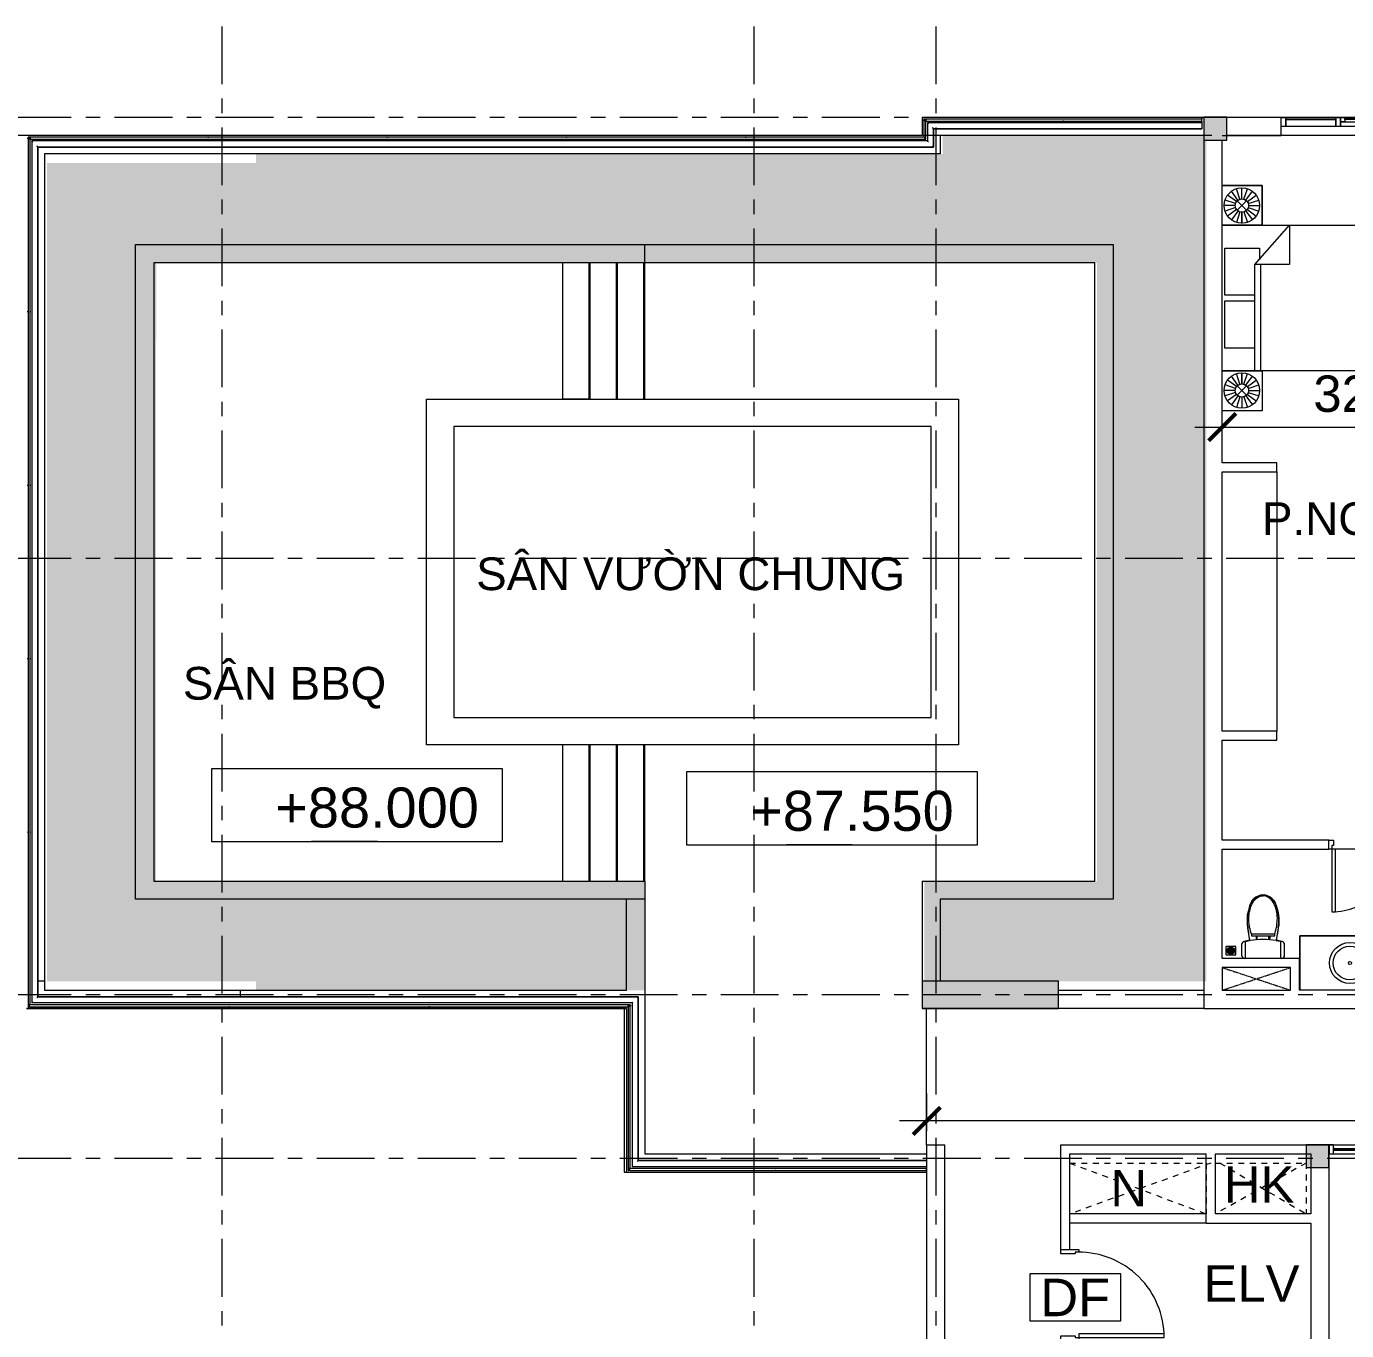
# Model space of a CAD drawing. Header units: millimetres. Extents: x -20144 to 126922, y -42414 to 48263.
# Drawn here: x -8499 to 6019, y 29257 to 43600 of the extents above; entities that cross this region are included whole.
import ezdxf
from ezdxf.enums import TextEntityAlignment as Align

# ---------------------------------------------------------------- set-up
doc = ezdxf.new("R2010")
doc.units = ezdxf.units.MM
for name, pattern in [('Dash', [6.35, 3.175, -3.175]), ('Grid Line', [22.225, 12.7, -3.175, 3.175, -3.175]), ('HIDDEN2', [4.7625, 3.175, -1.5875]), ('Overhead 1_16_', [2.579687, 1.5875, -0.992188])]:
    doc.linetypes.add(name, pattern=pattern)
for name, color, linetype, lineweight in [('@ color hatch', 7, 'Continuous', 13), ('A-DETL-GENF', 31, 'Continuous', 5), ('A-DETL-GENF-HDLN', 161, 'Dash', 5), ('CHU', 181, 'Continuous', 5), ('CUA', 31, 'Continuous', 9), ('DIM', 1, 'Continuous', 5), ('G-ANNO-DIMS', 111, 'Continuous', 5), ('LC.HA', 8, 'Continuous', 9), ('NET CAT', 3, 'Continuous', 5), ('NET THAY 1', 41, 'Continuous', 5), ('NET THAY 2', 55, 'Continuous', 5), ('NET-CAT', 3, 'Continuous', 15), ('NET-THAY', 2, 'Continuous', 9), ('S-STRS', 31, 'Continuous', 5), ('THIET BI', 44, 'Continuous', 5), ('THIET-BI', 44, 'Continuous', 5), ('TRUC', 225, 'Continuous', 5), ('Y-GHI CHU PCCC$0$Z-CT1-GHI CHU TT$0$KI-HIEU', 6, 'Continuous', 13)]:
    doc.layers.add(name, color=color, linetype=linetype, lineweight=lineweight)
doc.styles.add('Arial_2', font='arial.ttf', dxfattribs={"height": 360})
doc.styles.add('Arial_3', font='arial.ttf', dxfattribs={"height": 400})
doc.styles.add('Arial_6', font='arial.ttf', dxfattribs={"height": 1.8})
doc.styles.add('TA1', font='arial.ttf')
doc.styles.add('Y-GHI CHU PCCC$0$Arial', font='arial.ttf')
doc.dimstyles.new('D_200_KTx2', dxfattribs={"dimtxt": 400, "dimasz": 300, "dimexe": 300, "dimexo": 300, "dimgap": 160, "dimtad": 1, "dimdec": 0, "dimzin": 9, "dimtxsty": 'TA1', "dimblk": 'ARCHTICK', "dimcen": 1, "dimdle": 300, "dimclrd": 256, "dimclre": 256, "dimclrt": 7, "dimadec": 0, "dimazin": 0, "dimtfac": 1, "dimtdec": 0, "dimtix": 1, "dimtmove": 1, "dimatfit": 3, "dimldrblk": 'ARCHTICK', "dimfxl": 0, "dimtolj": 1, "dimtzin": 0, "dimlwd": -1, "dimlwe": -1, "dimarcsym": 0})

# ---------------------------------------------------------------- blocks, each defined once
blk = doc.blocks.new('CUA WC - Type 1-1365100-MẶT BẰNG TẦNG 24')
at = {"layer": 'CUA', "lineweight": 5}
for p, q in [((-274, -52), (-274, 48)), ((-274, 48), (-224, 48)), ((-224, 48), (-224, -11)), ((426, 48), (476, 48)), ((426, -11), (426, 48)), ((476, 48), (476, -52)), ((-244, -52), (-274, -52)), ((-244, -11), (-244, -52)), ((-224, -11), (-244, -11)), ((446, -11), (426, -11)), ((446, -52), (446, -11)), ((476, -52), (446, -52))]:
    blk.add_line(p, q, dxfattribs=at)
at = {"layer": 'CUA'}
for p, q in [((-203, -52), (-243, -52)), ((-243, -52), (-243, -740)), ((-203, -740), (-203, -52)), ((-243, -740), (-203, -740))]:
    blk.add_line(p, q, dxfattribs=at)
at = {"layer": 'CUA', "lineweight": 5}
blk.add_arc((-243, -52), 688, 270, 0.5, dxfattribs=at)
blk = doc.blocks.new('X-PHONG NGU 2 - X-PHONG NGU 2_Recovery_-1759961-MẶT BẰNG TẦNG 24')
at = {"layer": 'CUA'}
for p, q in [((-1050, 100), (-1000, 100)), ((-1050, 0), (-1050, 100)), ((-1000, 0), (-1050, 0)), ((-1000, 100), (-1000, 0)), ((-450, 100), (-1000, 100)), ((-1000, 85), (-450, 85)), ((-1000, 75), (-1000, 85)), ((-450, 75), (-1000, 75)), ((-1000, 75), (-450, 75)), ((-1000, 0), (-1000, 75)), ((-450, 0), (-1000, 0)), ((-450, 100), (-400, 100)), ((-450, 0), (-450, 100)), ((-450, 85), (-450, 75)), ((-450, 75), (-450, 0)), ((-400, 0), (-450, 0)), ((-400, 100), (-350, 100)), ((-400, 50), (-400, 100)), ((-400, 100), (-400, 0)), ((-400, 50), (300, 50)), ((-400, 0), (-400, 50)), ((-350, 50), (-400, 50)), ((300, 0), (-400, 0)), ((-350, 100), (250, 100)), ((-350, 85), (-350, 100)), ((-350, 100), (-350, 50)), ((-350, 85), (250, 85)), ((-350, 75), (-350, 85)), ((250, 85), (-350, 85)), ((250, 75), (-350, 75)), ((250, 100), (250, 85)), ((250, 100), (300, 100)), ((250, 50), (250, 100)), ((250, 85), (250, 75)), ((300, 50), (250, 50)), ((300, 100), (300, 50)), ((1000, 100), (300, 100)), ((300, 50), (300, 0)), ((300, 50), (350, 50)), ((300, 0), (300, 50)), ((350, 0), (300, 0)), ((350, 50), (950, 50)), ((350, 35), (350, 50)), ((350, 50), (350, 0)), ((350, 35), (950, 35)), ((350, 25), (350, 35)), ((950, 35), (350, 35)), ((950, 25), (350, 25)), ((350, 0), (950, 0)), ((950, 50), (950, 35)), ((950, 50), (1000, 50)), ((950, 0), (950, 50)), ((950, 35), (950, 25)), ((1000, 0), (950, 0)), ((1000, 100), (1050, 100)), ((1000, 0), (1000, 100)), ((1000, 50), (1000, 0)), ((1050, 0), (1000, 0)), ((1050, 100), (1050, 0))]:
    blk.add_line(p, q, dxfattribs=at)
blk = doc.blocks.new('X-LA3 - X-LA-1425461-MẶT BẰNG TẦNG 24')
at = {"layer": 'THIET-BI'}
for p, q in [((-550, 600), (550, 600)), ((-550, 0), (-550, 600)), ((550, 600), (-550, 600)), ((-550, 600), (-550, 0)), ((550, 600), (550, 0)), ((550, 0), (550, 600))]:
    blk.add_line(p, q, dxfattribs=at)
for radius in [225, 185, 17]:
    blk.add_circle((0, 300), radius, dxfattribs=at)
blk = doc.blocks.new('X-XI2 - X-XI-1425462-MẶT BẰNG TẦNG 24')
at = {"layer": 'THIET-BI'}
for p, q in [((-151, 556), (-144, 587)), ((-144, 587), (-132, 613)), ((-132, 613), (-122, 629)), ((-122, 629), (-100, 654)), ((-100, 654), (-88, 665)), ((-88, 665), (-70, 677)), ((-70, 677), (-50, 687)), ((-50, 687), (-20, 697)), ((-20, 697), (0, 700)), ((0, 700), (35, 693)), ((35, 693), (61, 682)), ((61, 682), (86, 666)), ((86, 666), (100, 654)), ((100, 654), (114, 639)), ((114, 639), (132, 613)), ((132, 613), (145, 581)), ((145, 581), (151, 556)), ((-173, 446), (-170, 475)), ((-173, 436), (-173, 446)), ((-173, 402), (-173, 436)), ((-170, 475), (-166, 495)), ((-166, 495), (-161, 521)), ((-161, 521), (-151, 556)), ((151, 556), (155, 544)), ((155, 544), (162, 518)), ((162, 518), (165, 502)), ((165, 502), (173, 446)), ((173, 446), (173, 426)), ((-173, 383), (-173, 402)), ((-171, 365), (-173, 383)), ((-169, 349), (-171, 365)), ((-165, 322), (-169, 349)), ((-144, 197), (-167, 335)), ((-144, 197), (-167, 335)), ((-162, 304), (-165, 322)), ((-158, 281), (-162, 304)), ((167, 335), (144, 197)), ((167, 335), (144, 197)), ((162, 305), (157, 278)), ((167, 335), (162, 305)), ((172, 371), (167, 335)), ((173, 396), (172, 371)), ((173, 426), (173, 396)), ((-233, 162), (-231, 169)), ((-233, 158), (-233, 162)), ((-233, 29), (-233, 158)), ((-233, 29), (-233, 158)), ((-233, 45), (-233, 158)), ((-231, 169), (-228, 174)), ((-228, 174), (-224, 179)), ((-224, 179), (-217, 184)), ((-217, 184), (-209, 186)), ((-209, 186), (-202, 188)), ((-202, 188), (-192, 190)), ((-195, 0), (-195, 186)), ((-192, 190), (-184, 191)), ((-184, 191), (-168, 194)), ((-168, 194), (-150, 197)), ((-155, 266), (-158, 281)), ((-148, 221), (-155, 266)), ((-150, 197), (-144, 197)), ((-144, 197), (-148, 221)), ((-9, 268), (-128, 268)), ((-128, 268), (-128, 250)), ((-128, 250), (128, 250)), ((-77, 245), (-77, 214)), ((-66, 245), (-77, 245)), ((-77, 214), (-66, 214)), ((-66, 214), (-66, 245)), ((128, 268), (-9, 268)), ((64, 245), (74, 245)), ((64, 214), (64, 245)), ((74, 214), (64, 214)), ((74, 245), (74, 214)), ((128, 250), (128, 268)), ((147, 216), (144, 197)), ((144, 197), (213, 186)), ((152, 245), (147, 216)), ((157, 278), (152, 245)), ((195, 0), (195, 186)), ((213, 186), (221, 182)), ((221, 182), (226, 176)), ((226, 176), (232, 167)), ((232, 167), (233, 158)), ((233, 158), (233, 29)), ((233, 158), (233, 29)), ((233, 158), (233, 29)), ((-233, 33), (-233, 45)), ((-231, 17), (-233, 33)), ((-228, 12), (-231, 17)), ((-222, 6), (-228, 12)), ((-212, 1), (-222, 6)), ((-204, 0), (-212, 1)), ((215, 2), (204, 0)), ((219, 4), (215, 2)), ((225, 8), (219, 4)), ((228, 12), (225, 8)), ((232, 19), (228, 12)), ((233, 29), (232, 19))]:
    blk.add_line(p, q, dxfattribs=at)
for centre, radius, start, end in [((18, 530), 172, 96.0902, 171.1733), ((18, 530), 172, 96.0902, 171.1733), ((-18, 530), 172, 8.8267, 83.9098), ((-18, 530), 172, 8.8267, 83.9098), ((287, 414), 461, 162.1144, 189.9059), ((287, 414), 461, 162.1144, 189.9059), ((-287, 414), 461, 350.0941, 17.8856), ((-287, 414), 461, 350.0941, 17.8856), ((-204, 158), 29, 100.1401, 180), ((-204, 158), 29, 100.1401, 180), ((18, -960), 1169, 97.9652, 101.2238), ((18, -960), 1169, 97.9652, 101.2238), ((18, -960), 1169, 90.8367, 97.8553), ((-16, -958), 1166, 82.2317, 89.1625), ((-18, -960), 1169, 78.7762, 82.0348), ((-18, -960), 1169, 78.7762, 82.0348), ((204, 158), 29, 0, 79.8599), ((204, 158), 29, 0, 79.8599), ((-204, 29), 29, 180, 270), ((-204, 29), 29, 180, 270), ((204, 29), 29, 270, 0), ((204, 29), 29, 270, 360)]:
    blk.add_arc(centre, radius, start, end, dxfattribs=at)
for points in [[(-128, 268), (-143, 316), (-152, 365), (-160, 442), (-151, 517), (-130, 585), (-94, 652), (-37, 689), (-3, 689), (0, 689)], [(128, 268), (143, 316), (152, 365), (160, 442), (151, 517), (130, 585), (94, 652), (37, 689), (3, 689), (0, 689)]]:
    blk.add_open_spline(points, degree=3, knots=[12.724379, 12.724379, 12.724379, 12.724379, 75.096459, 151.912755, 228.70098, 282.501534, 351.034079, 439.49288, 447.51098, 447.51098, 447.51098, 447.51098], dxfattribs=at)
blk = doc.blocks.new('X-GIUONG1 - X-GIUONG-1366091-MẶT BẰNG TẦNG 24')
at = {"layer": 'THIET BI'}
for p, q in [((-800, 2000), (800, 2000)), ((-800, 0), (-800, 2000)), ((-800, 0), (-800, 2000)), ((-800, 2000), (800, 2000)), ((800, 2000), (800, 0)), ((800, 2000), (800, 0)), ((-800, 740), (-370, 740)), ((-370, 360), (-800, 740)), ((-370, 740), (-370, 360)), ((-1239, 439), (-800, 439)), ((-1239, 0), (-1239, 439)), ((-1239, 439), (-1239, 0)), ((-800, 439), (-1239, 439)), ((-800, 439), (-800, 0)), ((-800, 0), (-800, 439)), ((800, 439), (1239, 439)), ((800, 0), (800, 439)), ((800, 439), (1239, 439)), ((800, 0), (800, 439)), ((1239, 439), (1239, 0)), ((1239, 439), (1239, 0)), ((-1076, 260), (-1174, 332)), ((-1060, 277), (-1131, 375)), ((-1039, 287), (-1077, 403)), ((-1017, 291), (-1017, 412)), ((-994, 287), (-956, 403)), ((-974, 277), (-902, 375)), ((-957, 260), (-859, 332)), ((-550, 410), (-420, 410)), ((-550, 30), (-550, 410)), ((-370, 420), (800, 420)), ((800, 360), (-370, 360)), ((-30, 360), (-30, 30)), ((30, 30), (30, 360)), ((550, 360), (550, 30)), ((957, 260), (859, 332)), ((974, 277), (902, 375)), ((994, 287), (956, 403)), ((1017, 291), (1017, 412)), ((1039, 287), (1077, 403)), ((1060, 277), (1131, 375)), ((1076, 260), (1174, 332)), ((-1090, 217), (-1212, 217)), ((-1086, 240), (-1202, 278)), ((-1086, 195), (-1202, 157)), ((-1076, 174), (-1174, 103)), ((-1060, 158), (-1131, 60)), ((-1039, 148), (-1077, 32)), ((-1068, 269), (-965, 166)), ((-1068, 166), (-965, 269)), ((-994, 148), (-956, 32)), ((-974, 158), (-902, 60)), ((-957, 174), (-859, 103)), ((-947, 240), (-831, 278)), ((-947, 195), (-831, 157)), ((-943, 217), (-821, 217)), ((-821, 217), (-943, 217)), ((943, 217), (821, 217)), ((821, 217), (943, 217)), ((947, 240), (831, 278)), ((947, 195), (831, 157)), ((957, 174), (859, 103)), ((974, 158), (902, 60)), ((994, 148), (956, 32)), ((1068, 269), (965, 166)), ((1068, 166), (965, 269)), ((1039, 148), (1077, 32)), ((1060, 158), (1131, 60)), ((1076, 174), (1174, 103)), ((1086, 240), (1202, 278)), ((1086, 195), (1202, 157)), ((1090, 217), (1212, 217)), ((-1017, 144), (-1017, 22)), ((-30, 30), (-550, 30)), ((550, 30), (30, 30)), ((1017, 144), (1017, 22))]:
    blk.add_line(p, q, dxfattribs=at)
for centre, radius in [((-1017, 217), 195), ((-1017, 217), 73.2), ((1017, 217), 195), ((1017, 217), 73.2)]:
    blk.add_circle(centre, radius, dxfattribs=at)
blk = doc.blocks.new('Family1 - Family1 2-1425487-MẶT BẰNG TẦNG 24')
at = {"layer": 'A-DETL-GENF'}
for p, q in [((750, 250), (0, 250)), ((0, 250), (0, 0)), ((750, 0), (750, 250)), ((0, 0), (750, 0))]:
    blk.add_line(p, q, dxfattribs=at)
at = {"layer": 'A-DETL-GENF-HDLN'}
for p, q in [((0, 250), (750, 1)), ((0, 0), (750, 249))]:
    blk.add_line(p, q, dxfattribs=at)
blk = doc.blocks.new('A$C043A1407')
at = {"layer": 'LC.HA'}
h = blk.add_hatch(color=256, dxfattribs=at)
h.dxf.hatch_style = 1
h.paths.add_polyline_path([(-18050, 26050), (-18300, 26050), (-18300, 25800), (-18050, 25800)])
h = blk.add_hatch(color=256, dxfattribs=at)
h.dxf.hatch_style = 1
h.paths.add_polyline_path([(-19900, 16250), (-19900, 16550), (-21400, 16550), (-21400, 16250)])
h = blk.add_hatch(color=256, dxfattribs=at)
h.dxf.hatch_style = 1
h.paths.add_polyline_path([(-16925, 14750), (-17175, 14750), (-17175, 14500), (-16925, 14500)])
at = {"ltscale": 1000}
for points in [[(-18050, 26050), (-18300, 26050), (-18300, 25800), (-18050, 25800)], [(-16925, 14750), (-17175, 14750), (-17175, 14500), (-16925, 14500)]]:
    blk.add_lwpolyline(points, close=True, dxfattribs=at)
at = {"ltscale": 1000, "elevation": 0}
blk.add_lwpolyline([(-19900, 16250), (-19900, 16550), (-21400, 16550), (-21400, 16250)], close=True, dxfattribs=at)
blk = doc.blocks.new('X-PHEU - X-PHEU-1231512-MẶT BẰNG TẦNG 23')
at = {"layer": 'THIET-BI'}
for p, q in [((25, 29), (25, 121)), ((29, 125), (121, 125)), ((121, 25), (29, 25)), ((42, 90), (42, 60)), ((47, 52), (47, 98)), ((52, 103), (52, 47)), ((58, 44), (58, 106)), ((62, 109), (62, 41)), ((68, 40), (68, 110)), ((72, 111), (72, 78)), ((72, 72), (72, 39)), ((77, 78), (77, 111)), ((77, 39), (77, 72)), ((82, 110), (82, 40)), ((88, 41), (88, 109)), ((92, 106), (92, 44)), ((97, 47), (97, 103)), ((102, 98), (102, 52)), ((107, 60), (107, 90)), ((125, 121), (125, 29))]:
    blk.add_line(p, q, dxfattribs=at)
blk.add_circle((75, 75), 40, dxfattribs=at)
for centre, radius, start, end in [((29, 121), 4, 90, 180), ((29, 29), 4, 180, 270), ((75, 75), 36, 139.8082, 154.5256), ((75, 75), 36, 205.4744, 220.1918), ((75, 75), 36, 119.0853, 128.6822), ((75, 75), 36, 231.3178, 240.9147), ((75, 75), 36, 102.0247, 110.3175), ((75, 75), 36, 249.6825, 257.9753), ((75, 75), 4, 128.6822, 231.3178), ((75, 75), 36, 90, 93.9821), ((75, 75), 36, 266.0179, 270), ((75, 75), 36, 86.0179, 90), ((75, 75), 36, 270, 273.9821), ((75, 75), 4, 308.6822, 51.3178), ((75, 75), 36, 69.6825, 77.9753), ((75, 75), 36, 282.0247, 290.3175), ((75, 75), 36, 51.3178, 60.9147), ((75, 75), 36, 299.0853, 308.6822), ((75, 75), 36, 25.4744, 40.1918), ((75, 75), 36, 319.8082, 334.5256), ((121, 121), 4, 0, 90), ((121, 29), 4, 270, 360)]:
    blk.add_arc(centre, radius, start, end, dxfattribs=at)
blk = doc.blocks.new('Spot Elevations - CODE 1-1678943-MẶT BẰNG TẦNG 23')
at = {"layer": 'G-ANNO-DIMS'}
for p, q in [((10.5, 4), (-5.5, 4)), ((-5.5, 4), (-5.5, 0)), ((10.5, 0), (10.5, 4)), ((-5.5, 0), (10.5, 0))]:
    blk.add_line(p, q, dxfattribs=at)
blk = doc.blocks.new('_ARCHTICK')
at = {"color": 0, "linetype": 'ByBlock', "const_width": 0.15}
blk.add_lwpolyline([(-0.5, -0.5), (0.5, 0.5)], dxfattribs=at)
blk = doc.blocks.new('*D249')
at = {"layer": 'Defpoints', "color": 0, "transparency": 16777216}
for p in [(4651, 39193), (7900, 39193), (7900, 39193)]:
    blk.add_point(p, dxfattribs=at)
at = {"layer": 'DIM', "transparency": 16777216}
blk.add_line((4351, 39193), (8200, 39193), dxfattribs=at)
at = {"layer": 'DIM', "transparency": 16777216, "xscale": 300, "yscale": 300, "zscale": 300, "rotation": 180}
blk.add_blockref('_ARCHTICK', (4651, 39193), dxfattribs=at)
at = {"layer": 'DIM', "transparency": 16777216, "xscale": 300, "yscale": 300, "zscale": 300}
blk.add_blockref('_ARCHTICK', (7900, 39193), dxfattribs=at)
at = {"layer": 'DIM', "color": 7, "transparency": 16777216, "insert": (6275, 39558), "char_height": 400, "attachment_point": 5, "style": 'TA1'}
blk.add_mtext('\\A1;3250', dxfattribs=at)
blk = doc.blocks.new('*D284')
at = {"layer": 'Defpoints', "color": 0, "transparency": 16777216}
for p in [(1401, 31563), (28181, 31300), (1401, 31150)]:
    blk.add_point(p, dxfattribs=at)
at = {"layer": 'DIM', "transparency": 16777216}
for p, q in [((1401, 31450), (1401, 31863)), ((28181, 31600), (28181, 31863)), ((28481, 31563), (1101, 31563))]:
    blk.add_line(p, q, dxfattribs=at)
at = {"layer": 'DIM', "transparency": 16777216, "xscale": 300, "yscale": 300, "zscale": 300, "rotation": 180}
blk.add_blockref('_ARCHTICK', (1401, 31563), dxfattribs=at)
at = {"layer": 'DIM', "transparency": 16777216, "xscale": 300, "yscale": 300, "zscale": 300}
blk.add_blockref('_ARCHTICK', (28181, 31563), dxfattribs=at)
at = {"layer": 'DIM', "color": 7, "transparency": 16777216, "insert": (14791, 31928), "char_height": 400, "attachment_point": 5, "style": 'TA1'}
blk.add_mtext('\\A1;26780', dxfattribs=at)
blk = doc.blocks.new('CUA 1 CANH MO - 2 - Type 1000-1152409-MẶT BẰNG TẦNG 2')
at = {"layer": 'CUA', "lineweight": 5}
for p, q in [((-399, -102), (-399, 98)), ((-399, 98), (-349, 98)), ((-349, 98), (-349, -61)), ((551, 98), (601, 98)), ((551, -61), (551, 98)), ((601, 98), (601, -102)), ((-369, -102), (-399, -102)), ((-369, -61), (-369, -102)), ((-349, -61), (-369, -61)), ((571, -61), (551, -61)), ((571, -102), (571, -61)), ((601, -102), (571, -102))]:
    blk.add_line(p, q, dxfattribs=at)
at = {"layer": 'CUA'}
for p, q in [((-328, -102), (-368, -102)), ((-368, -102), (-368, -1040)), ((-328, -1040), (-328, -102)), ((-368, -1040), (-328, -1040))]:
    blk.add_line(p, q, dxfattribs=at)
at = {"layer": 'CUA', "lineweight": 5}
blk.add_arc((-368, -102), 938, 270, 0.5, dxfattribs=at)
blk = doc.blocks.new('Railing - NBS_RailInfillPnl_Post-1597031-MẶT BẰNG TẦNG 24')
at = {"layer": 'NET THAY 2'}
for p, q in [((-13, -5), (-13, 5)), ((13, 5), (-13, 5)), ((13, 5), (13, -5)), ((-13, -5), (13, -5))]:
    blk.add_line(p, q, dxfattribs=at)
blk = doc.blocks.new('Railing - NBS_RailInfillPnl_Post-1648199-MẶT BẰNG TẦNG 24')
at = {"layer": 'NET THAY 2'}
for p, q in [((-13, -5), (-13, 5)), ((13, 5), (13, -5))]:
    blk.add_line(p, q, dxfattribs=at)
blk = doc.blocks.new('*U302')
for p, q in [((62, 112), (62, 762)), ((79, 749, 0), (79, 126, 0)), ((96, 749, 0), (96, 126, 0)), ((112, 112), (112, 762)), ((4675, 0, 0), (950, 0, 0)), ((4675, -100, 0), (950, -100, 0)), ((4662, -42, 0), (963, -42, 0)), ((4662, -58, 0), (963, -58, 0))]:
    blk.add_line(p, q)
at = {"color": 1}
for p, q in [((87, 119, 0), (87, 756, 0)), ((957, -50, 0), (4668, -50, 0))]:
    blk.add_line(p, q, dxfattribs=at)
at = {"ltscale": 100}
for p, q in [((950, -61, 0), (950, -39, 0)), ((950, -61, 0), (950, -39, 0)), ((4675, -61, 0), (4675, -39, 0)), ((4675, -61, 0), (4675, -39, 0))]:
    blk.add_line(p, q, dxfattribs=at)
for points in [[(12, 712), (22, 712), (22, 807), (53, 807, -0.063254), (52, 810), (52, 815, -0.063254), (53, 817), (12, 817), (12, 807)], [(62, 825), (62, 800, -0.414214), (52, 810), (52, 815, -0.414214)], [(112, 825), (112, 800, 0.414214), (123, 810), (123, 815, 0.414214)], [(163, 712), (153, 712), (153, 807), (122, 807, 0.063254), (123, 810), (123, 815, 0.063254), (122, 817), (163, 817), (163, 807)]]:
    blk.add_lwpolyline(points, format="xyb", close=True)
for points in [[(112, 762), (62, 762), (62, 862), (112, 862)], [(110, 764), (64, 764), (64, 860), (110, 860)], [(0, 0), (50, 0), (50, -100), (0, -100)], [(112, 12), (62, 12), (62, 112), (112, 112)], [(110, 14), (64, 14), (64, 110), (110, 110)], [(950, 0), (900, 0), (900, -100), (950, -100)], [(4725, -100), (4725, 0), (4675, 0), (4675, -100)], [(2, -2), (48, -2), (48, -98), (2, -98)], [(948, -2), (902, -2), (902, -98), (948, -98)], [(4723, -98), (4723, -2), (4677, -2), (4677, -98)]]:
    blk.add_lwpolyline(points, close=True)
at = {"elevation": 0}
for points in [[(98, 762), (76, 762), (76, 750, 0.414214), (77, 749), (80, 749, 0.414214), (81, 750, 0.414214), (80, 750), (78, 750, -0.414214), (77, 751), (77, 761, -0.414214), (78, 761), (97, 761, -0.414214), (97, 761), (97, 751, -0.414214), (97, 750), (94, 750, 0.414214), (94, 750, 0.414214), (94, 749), (98, 749, 0.414214), (98, 750), (98, 762)], [(950, -39), (950, -61), (963, -61, 0.414214), (963, -61), (963, -57, 0.414214), (963, -57, 0.414214), (962, -57), (962, -60, -0.414214), (962, -60), (952, -60, -0.414214), (951, -60), (951, -41, -0.414214), (952, -40), (962, -40, -0.414214), (962, -41), (962, -43, 0.414214), (963, -44, 0.414214), (963, -43), (963, -40, 0.414214), (963, -39), (950, -39)], [(4675, -39), (4675, -61), (4663, -61, -0.414214), (4662, -61), (4662, -57, -0.414214), (4663, -57, -0.414214), (4663, -57), (4663, -60, 0.414214), (4664, -60), (4674, -60, 0.414214), (4674, -60), (4674, -41, 0.414214), (4674, -40), (4664, -40, 0.414214), (4663, -41), (4663, -43, -0.414214), (4663, -44, -0.414214), (4662, -43), (4662, -40, -0.414214), (4663, -39), (4675, -39)]]:
    blk.add_lwpolyline(points, format="xyb", dxfattribs=at)
at = {"color": 8, "lineweight": 5, "elevation": 0}
for points in [[(85, 756, -0.110226), (85, 756), (90, 756, -0.110226), (90, 756, -0.547587), (90, 752, 0.371535), (90, 752, -0.207699), (90, 748, 0.626616), (90, 747, 0.088099), (96, 749), (93, 749), (93, 752), (95, 752), (91, 757, 0.26277), (91, 757), (87, 757), (84, 757, 0.26277), (84, 757), (80, 752), (82, 752), (82, 749), (79, 749, 0.088099), (85, 747, 0.626616), (85, 748, -0.207699), (85, 752, 0.371535), (85, 752, -0.547587)], [(85, 119, 0.110226), (85, 119), (90, 119, 0.110226), (90, 119, 0.547587), (90, 123, -0.371535), (90, 123, 0.207699), (90, 127, -0.626616), (90, 128, -0.088099), (96, 126), (93, 126), (93, 123), (95, 123), (91, 118, -0.26277), (91, 118), (87, 118), (84, 118, -0.26277), (84, 118), (80, 123), (82, 123), (82, 126), (79, 126, -0.088099), (85, 128, -0.626616), (85, 127, 0.207699), (85, 123, -0.371535), (85, 123, 0.547587)]]:
    blk.add_lwpolyline(points, format="xyb", close=True, dxfattribs=at)
at = {"color": 1, "elevation": 0}
blk.add_lwpolyline([(90, 119), (85, 119), (85, 756), (90, 756)], close=True, dxfattribs=at)
blk.add_lwpolyline([(98, 112), (76, 112), (76, 125, -0.414214), (77, 126), (80, 126, -0.414214), (81, 125, -0.414214), (80, 124), (78, 124, 0.414214), (77, 124), (77, 114, 0.414214), (78, 114), (97, 114, 0.414214), (97, 114), (97, 124, 0.414214), (97, 124), (94, 124, -0.414214), (94, 125, -0.414214), (94, 126), (98, 126, -0.414214), (98, 125), (98, 112)], format="xyb")
at = {"elevation": 0}
for points in [[(950, -41), (950, -60)], [(950, -41), (950, -60)], [(4675, -41), (4675, -60)], [(4675, -41), (4675, -60)]]:
    blk.add_lwpolyline(points, dxfattribs=at)
at = {"color": 8, "lineweight": 5}
for points in [[(957, -52, -0.110226), (957, -52), (957, -48, -0.110226), (957, -48, -0.547587), (960, -47, 0.371535), (961, -47, -0.207699), (965, -47, 0.626616), (965, -47, 0.088099), (963, -42), (963, -44), (960, -44), (960, -43), (956, -46, 0.26277), (955, -47), (955, -50), (955, -53, 0.26277), (956, -54), (960, -57), (960, -56), (963, -56), (963, -58, 0.088099), (965, -53, 0.626616), (965, -53, -0.207699), (961, -53, 0.371535), (960, -53, -0.547587)], [(4668, -52, 0.110226), (4668, -52), (4668, -48, 0.110226), (4668, -48, 0.547587), (4665, -47, -0.371535), (4664, -47, 0.207699), (4660, -47, -0.626616), (4660, -47, -0.088099), (4662, -42), (4662, -44), (4665, -44), (4665, -43), (4669, -46, -0.26277), (4670, -47), (4670, -50), (4670, -53, -0.26277), (4669, -54), (4665, -57), (4665, -56), (4662, -56), (4662, -58, -0.088099), (4660, -53, -0.626616), (4660, -53, 0.207699), (4664, -53, -0.371535), (4665, -53, 0.547587)]]:
    blk.add_lwpolyline(points, format="xyb", close=True, dxfattribs=at)
at = {"color": 1}
blk.add_lwpolyline([(957, -48), (957, -53), (4668, -53), (4668, -48)], close=True, dxfattribs=at)
for radius in [12.5, 10.5]:
    blk.add_circle((50, 12), radius)
at = {"color": 8, "linetype": 'HIDDEN2', "lineweight": 5, "ltscale": 400}
blk.add_arc((50, 0), 850, 0.0118, 85.7582, dxfattribs=at)
blk = doc.blocks.new('Y-GHI CHU PCCC$0$A$C67775D76')
at = {"color": 8, "ltscale": 30}
blk.add_lwpolyline([(-266.7, -137.5), (266.7, -137.5), (266.7, 137.5), (-266.7, 137.5)], close=True, dxfattribs=at)
at = {"color": 8, "style": 'Y-GHI CHU PCCC$0$Arial'}
blk.add_text('DF', height=220, dxfattribs=at).set_placement((0, 0), align=Align.MIDDLE_CENTER)

msp = doc.modelspace()

# ---------------------------------------------------------------- hatches: boundary and pattern name
at = {"layer": '@ color hatch', "ltscale": 0.5}
h = msp.add_hatch(dxfattribs=at)
h.set_pattern_fill('CROSS', color=139, scale=300)
h.set_pattern_definition([(0, (362417.91, -482777.176), (75, 75), [37.5, -112.5]), (90, (362436.66, -482795.926), (-75, 75), [37.5, -112.5])])
h.paths.add_polyline_path([(-1699.5, 32999.2), (-1699.5, 34199.2), (-7074.1, 34199.2), (-7072.2, 40998.7), (3275.5, 40998.7), (3275.5, 34199.2), (1376, 34200.1), (1375.7, 33099.2), (4475.5, 33099.2), (4475.5, 42399.2), (1575.7, 42399.2), (1575.7, 42196.3), (1377.9, 42196.3), (1378.2, 42196.4), (-5974.3, 42196.4), (-5974.3, 42099.2), (-8274.1, 42099.2), (-8274.1, 33099.2), (-5974.1, 33099.2), (-5974.1, 32999.2)])

# ---------------------------------------------------------------- linework, layer by layer
at = {"layer": 'A-DETL-GENF-HDLN', "ltscale": 20}
for p, q in [((2975.5, 31099.9), (4475.5, 30539.9)), ((4525.5, 31099.9), (2975.5, 30539.9)), ((5575.2, 31099.9), (4575.5, 30539.9)), ((4625.5, 31099.9), (5575.2, 30539.9))]:
    msp.add_line(p, q, dxfattribs=at)
for points in [[(2975.5, 31099.9), (4475.5, 31099.9), (4475.5, 30539.9), (2975.5, 30539.9)], [(4575.5, 31099.9), (5575.2, 31099.9), (5575.2, 30539.9), (4575.5, 30539.9)]]:
    msp.add_lwpolyline(points, close=True, dxfattribs=at)
at = {"layer": 'G-ANNO-DIMS'}
for p, q in [((-4639.2, 34636.5), (-5364, 34636.5)), ((583.1, 34600.4), (-141.7, 34600.4))]:
    msp.add_line(p, q, dxfattribs=at)
at = {"layer": 'NET THAY 1'}
for p, q in [((1350.5, 42599.9), (1350.5, 42399.9)), ((4425.5, 42599.9), (1350.5, 42599.9)), ((4425.5, 42580.7), (1369.8, 42580.7)), ((1369.8, 42580.7), (1369.8, 42574.9)), ((1369.8, 42564.9), (1369.8, 42380.7)), ((1391.3, 42359.2), (1391.3, 42559.2)), ((1391.3, 42559.2), (4425.5, 42559.2)), ((1410.5, 42539.9), (1410.5, 42339.9)), ((4425.5, 42539.9), (1410.5, 42539.9)), ((4425.5, 42599.9), (4425.5, 42580.7)), ((4425.5, 42559.2), (4425.5, 42580.7)), ((4425.5, 42559.2), (4425.5, 42539.9)), ((4425.5, 42539.9), (4425.5, 42529.9)), ((1350.5, 42399.9), (-8499.5, 42399.9)), ((1477.5, 42272.9), (1477.5, 42472.9)), ((1477.5, 42472.9), (4425.5, 42472.9)), ((1477.5, 42472.9), (1477.5, 42272.9)), ((4425.5, 42472.9), (1477.5, 42472.9)), ((4425.5, 42529.9), (4425.5, 42484.9)), ((4425.5, 42484.9), (4425.5, 42472.9)), ((1369.8, 42380.7), (-8480.2, 42380.7)), ((-8480.2, 42380.7), (-8480.2, 42374.9)), ((-8480.2, 42364.9), (-8480.2, 32819.3)), ((-8458.7, 32840.8), (-8458.7, 42359.2)), ((-8458.7, 42359.2), (1375.5, 42359.2)), ((-8439.5, 42339.9), (-8439.5, 32860.1)), ((1410.5, 42339.9), (-8439.5, 42339.9)), ((-8372.5, 32927.1), (-8372.5, 42272.9)), ((-8372.5, 42272.9), (1477.5, 42272.9)), ((-8372.5, 42272.9), (-8372.5, 32927.1)), ((1477.5, 42272.9), (-8372.5, 42272.9)), ((1385.5, 42359.2), (1391.3, 42359.2)), ((-8480.2, 32819.3), (-8474.5, 32819.3)), ((-8464.5, 32819.3), (-1880.2, 32819.3)), ((-1858.7, 32840.8), (-8458.7, 32840.8)), ((-1839.5, 32860.1), (-8439.5, 32860.1)), ((-1772.5, 32927.1), (-8372.5, 32927.1)), ((-8372.5, 32927.1), (-1772.5, 32927.1)), ((-1880.2, 32819.3), (-1880.2, 31019.2)), ((-1858.7, 32835.1), (-1858.7, 32840.8)), ((-1858.7, 31040.7), (-1858.7, 32825.1)), ((-1839.5, 32860.1), (-1839.5, 31059.9)), ((-1772.5, 31126.9), (-1772.5, 32927.1)), ((-1772.5, 32927.1), (-1772.5, 31126.9)), ((-8499.5, 32800.1), (-1899.5, 32800.1)), ((-1899.5, 32800.1), (-1899.5, 30999.9)), ((1400.5, 31126.9), (-1772.5, 31126.9)), ((-1772.5, 31126.9), (1400.5, 31126.9)), ((-1899.5, 30999.9), (1400.5, 30999.9)), ((-1880.2, 31019.2), (-1874.5, 31019.2)), ((-1864.5, 31019.2), (1400.5, 31019.2)), ((1400.5, 31040.7), (-1858.7, 31040.7)), ((-1839.5, 31059.9), (1400.5, 31059.9)), ((1400.5, 31019.2), (1400.5, 31040.7))]:
    msp.add_line(p, q, dxfattribs=at)
for points, knots in [([(1420.5, 42529.9), (1419.7, 42530.8), (1418.3, 42532.1), (1416.7, 42533.8), (1415.7, 42534.8), (1415, 42535.5), (1414.3, 42536.2), (1413.6, 42536.9), (1413, 42537.5), (1412.4, 42538), (1411.8, 42538.6), (1411.3, 42539.2), (1410.7, 42539.8), (1410.5, 42539.9), (1410.5, 42539.9)], [0, 0, 0, 0, 0.1666667, 0.25, 0.3333333, 0.375, 0.4166667, 0.5, 0.5416667, 0.5833333, 0.6666667, 0.75, 0.8333333, 1, 1, 1, 1]), ([(1477.5, 42472.9), (1477.5, 42472.9), (1477.3, 42473.1), (1476.6, 42473.8), (1475.9, 42474.5), (1475.2, 42475.2), (1474.6, 42475.9), (1473.8, 42476.6), (1472.9, 42477.6), (1471.8, 42478.7), (1470.8, 42479.6), (1469.9, 42480.6), (1468.1, 42482.3), (1466.6, 42483.9), (1465.5, 42484.9)], [0, 0, 0, 0, 0.1666667, 0.25, 0.3333333, 0.4166667, 0.4583333, 0.5, 0.5833333, 0.6666667, 0.7083333, 0.75, 0.8333333, 1, 1, 1, 1]), ([(-8429.5, 42329.9), (-8430.3, 42330.8), (-8431.7, 42332.1), (-8433.3, 42333.8), (-8434.3, 42334.8), (-8435, 42335.5), (-8435.7, 42336.2), (-8436.4, 42336.9), (-8437, 42337.5), (-8437.6, 42338), (-8438.2, 42338.6), (-8438.7, 42339.2), (-8439.3, 42339.8), (-8439.5, 42339.9), (-8439.5, 42339.9)], [0, 0, 0, 0, 0.1666667, 0.25, 0.3333333, 0.375, 0.4166667, 0.5, 0.5416667, 0.5833333, 0.6666667, 0.75, 0.8333333, 1, 1, 1, 1]), ([(-8372.5, 42272.9), (-8372.5, 42272.9), (-8372.7, 42273.1), (-8373.4, 42273.8), (-8374.1, 42274.5), (-8374.8, 42275.2), (-8375.4, 42275.9), (-8376.2, 42276.6), (-8377.1, 42277.6), (-8378.2, 42278.7), (-8379.2, 42279.6), (-8380.1, 42280.6), (-8381.9, 42282.3), (-8383.4, 42283.9), (-8384.5, 42284.9)], [0, 0, 0, 0, 0.1666667, 0.25, 0.3333333, 0.4166667, 0.4583333, 0.5, 0.5833333, 0.6666667, 0.7083333, 0.75, 0.8333333, 1, 1, 1, 1]), ([(1420.5, 42329.9), (1419.6, 42330.8), (1418.3, 42332.1), (1416.7, 42333.8), (1415.7, 42334.8), (1415, 42335.5), (1414.3, 42336.2), (1413.6, 42336.9), (1413, 42337.5), (1412.4, 42338), (1411.8, 42338.6), (1411.3, 42339.2), (1410.7, 42339.8), (1410.5, 42339.9), (1410.5, 42339.9)], [0, 0, 0, 0, 0.1666667, 0.25, 0.3333333, 0.375, 0.4166667, 0.5, 0.5416667, 0.5833333, 0.6666667, 0.75, 0.8333333, 1, 1, 1, 1]), ([(1477.5, 42272.9), (1477.5, 42272.9), (1477.3, 42273.1), (1476.6, 42273.8), (1475.9, 42274.5), (1475.2, 42275.2), (1474.5, 42275.9), (1473.8, 42276.6), (1472.8, 42277.6), (1471.8, 42278.7), (1470.8, 42279.6), (1469.9, 42280.6), (1468.1, 42282.3), (1466.6, 42283.9), (1465.5, 42284.9)], [0, 0, 0, 0, 0.1666667, 0.25, 0.3333333, 0.4166667, 0.4583333, 0.5, 0.5833333, 0.6666667, 0.7083333, 0.75, 0.8333333, 1, 1, 1, 1]), ([(-8429.5, 32870.1), (-8430.4, 32869.2), (-8431.7, 32867.9), (-8433.3, 32866.2), (-8434.3, 32865.2), (-8435, 32864.5), (-8435.7, 32863.8), (-8436.4, 32863.1), (-8437, 32862.5), (-8437.6, 32862), (-8438.2, 32861.4), (-8438.7, 32860.8), (-8439.3, 32860.2), (-8439.5, 32860.1), (-8439.5, 32860.1)], [0, 0, 0, 0, 0.1666667, 0.25, 0.3333333, 0.375, 0.4166667, 0.5, 0.5416667, 0.5833333, 0.6666667, 0.75, 0.8333333, 1, 1, 1, 1]), ([(-8372.5, 32927.1), (-8372.5, 32927.1), (-8372.7, 32926.8), (-8373.4, 32926.2), (-8374.1, 32925.5), (-8374.8, 32924.7), (-8375.5, 32924.1), (-8376.2, 32923.4), (-8377.2, 32922.4), (-8378.2, 32921.3), (-8379.2, 32920.4), (-8380.1, 32919.4), (-8381.9, 32917.7), (-8383.4, 32916.1), (-8384.5, 32915.1)], [0, 0, 0, 0, 0.1666667, 0.25, 0.3333333, 0.4166667, 0.4583333, 0.5, 0.5833333, 0.6666667, 0.7083333, 0.75, 0.8333333, 1, 1, 1, 1]), ([(-1839.5, 32860.1), (-1839.5, 32860.1), (-1839.3, 32860.2), (-1838.7, 32860.8), (-1838.2, 32861.4), (-1837.6, 32862), (-1837, 32862.5), (-1836.4, 32863.1), (-1835.7, 32863.8), (-1835, 32864.5), (-1834.3, 32865.2), (-1833.3, 32866.2), (-1831.7, 32867.9), (-1830.3, 32869.2), (-1829.5, 32870.1)], [-1, -1, -1, -1, -0.8333333, -0.75, -0.6666667, -0.5833333, -0.5416667, -0.5, -0.4166667, -0.375, -0.3333333, -0.25, -0.1666667, 0, 0, 0, 0]), ([(-1784.5, 32915.1), (-1783.4, 32916.1), (-1781.9, 32917.7), (-1779.9, 32919.7), (-1778.7, 32920.8), (-1777.8, 32921.7), (-1777, 32922.6), (-1776.2, 32923.4), (-1775.4, 32924.1), (-1774.8, 32924.7), (-1774.1, 32925.5), (-1773.4, 32926.2), (-1772.7, 32926.8), (-1772.5, 32927), (-1772.5, 32927.1)], [-1, -1, -1, -1, -0.8333333, -0.75, -0.6666667, -0.625, -0.5833333, -0.5, -0.4583333, -0.4166667, -0.3333333, -0.25, -0.1666667, 0, 0, 0, 0]), ([(-1829.5, 31069.9), (-1830.4, 31069.1), (-1831.7, 31067.8), (-1833.3, 31066.1), (-1834.3, 31065.1), (-1835, 31064.4), (-1835.7, 31063.7), (-1836.4, 31063), (-1837, 31062.4), (-1837.6, 31061.9), (-1838.2, 31061.3), (-1838.7, 31060.7), (-1839.3, 31060.1), (-1839.5, 31059.9), (-1839.5, 31059.9)], [0, 0, 0, 0, 0.1666667, 0.25, 0.3333333, 0.375, 0.4166667, 0.5, 0.5416667, 0.5833333, 0.6666667, 0.75, 0.8333333, 1, 1, 1, 1]), ([(-1772.5, 31126.9), (-1772.5, 31126.9), (-1772.7, 31126.7), (-1773.4, 31126.1), (-1774.1, 31125.4), (-1774.8, 31124.6), (-1775.5, 31124), (-1776.2, 31123.2), (-1777.2, 31122.3), (-1778.2, 31121.2), (-1779.2, 31120.2), (-1780.1, 31119.3), (-1781.9, 31117.6), (-1783.4, 31116), (-1784.5, 31114.9)], [0, 0, 0, 0, 0.1666667, 0.25, 0.3333333, 0.4166667, 0.4583333, 0.5, 0.5833333, 0.6666667, 0.7083333, 0.75, 0.8333333, 1, 1, 1, 1])]:
    msp.add_open_spline(points, degree=3, knots=knots, dxfattribs=at)
at = {"layer": 'NET-CAT'}
for p, q in [((4450.5, 42599.9), (4450.5, 32799.9)), ((5300.5, 42599.9), (4450.5, 42599.9)), ((4650.5, 42399.9), (5300.5, 42399.9)), ((5300.5, 42399.9), (5300.5, 42499.9)), ((4650.5, 38799.9), (4650.5, 42349.9)), ((5250.5, 38799.9), (4650.5, 38799.9)), ((5250.5, 38699.9), (5250.5, 38799.9)), ((4650.5, 35849.9), (4650.5, 38699.9)), ((4650.5, 38699.9), (5250.5, 38699.9)), ((5250.5, 35849.9), (4650.5, 35849.9)), ((4650.5, 34649.9), (4650.5, 35749.9)), ((4650.5, 35749.9), (5250.5, 35749.9)), ((5250.5, 35749.9), (5250.5, 35849.9)), ((5825.5, 34649.9), (4650.5, 34649.9)), ((5825.5, 34549.9), (5825.5, 34649.9)), ((4650.5, 33349.9), (4650.5, 34549.9)), ((4650.5, 34549.9), (5825.5, 34549.9)), ((5500.5, 33349.9), (4650.5, 33349.9)), ((5500.5, 32999.9), (5500.5, 33349.9)), ((6979.2, 32999.9), (5500.5, 32999.9)), ((4450.5, 32799.9), (9200.5, 32799.9)), ((1400.5, 31299.9), (1400.5, 25097.2)), ((1400.5, 31299.9), (1600.5, 31299.9)), ((1600.5, 29049.9), (1600.5, 31299.9)), ((2875.5, 30150), (2875.5, 31299.9)), ((2875.5, 31299.9), (5825.3, 31299.9)), ((5825.3, 31299.9), (5825.3, 23599.9)), ((2975.5, 30150), (2975.5, 31199.9)), ((4575.5, 30539.9), (4575.5, 31199.9)), ((4475.5, 30439.9), (5625.5, 30439.9)), ((5625.5, 30439.9), (5625.5, 29049.9)), ((2875.5, 30150), (2975.5, 30150))]:
    msp.add_line(p, q, dxfattribs=at)
for points in [[(2975.5, 31199.9), (4475.5, 31199.9)], [(4475.5, 30439.9), (4475.5, 31199.9)], [(4575.5, 31199.9), (5625.5, 31199.9), (5625.5, 30539.9), (4575.5, 30539.9)]]:
    msp.add_lwpolyline(points, dxfattribs=at)
at = {"layer": 'NET-THAY'}
for p, q in [((8100.5, 42599.9), (4425.5, 42599.9)), ((4425.5, 42599.9), (4450.5, 42599.9)), ((4450.5, 42399.9), (1550.5, 42399.9)), ((1550.5, 42399.9), (1550.5, 42199.9)), ((7400.5, 42399.9), (5300.5, 42399.9)), ((1550.5, 42199.9), (-8299.5, 42199.9)), ((-8299.5, 42199.9), (-8299.5, 32999.9)), ((-7299.5, 33999.9), (-7299.5, 41199.9)), ((-7299.5, 41199.9), (3450.5, 41199.9)), ((-1699.5, 40999.9), (-1699.5, 41199.9)), ((3450.5, 41199.9), (3450.5, 34000)), ((-7099.5, 40999.9), (-7099.5, 34199.9)), ((3250.5, 40999.9), (-7099.5, 40999.9)), ((-2599.5, 39499.9), (-2599.5, 40999.9)), ((3250.5, 34200), (3250.5, 40999.9)), ((-4099.5, 35699.9), (-4099.5, 39499.9)), ((-4099.5, 39499.9), (1750.5, 39499.9)), ((1750.5, 39499.9), (1750.5, 35699.9)), ((1450.5, 39199.9), (-3799.5, 39199.9)), ((-3799.5, 39199.9), (-3799.5, 35999.9)), ((1450.5, 35999.9), (1450.5, 39199.9)), ((-3799.5, 35999.9), (1450.5, 35999.9)), ((1750.5, 35699.9), (-4099.5, 35699.9)), ((-2599.5, 34199.9), (-2599.5, 35699.9)), ((6545.5, 34549.9), (5896.5, 34549.9)), ((-7099.5, 34199.9), (-1699.5, 34199.9)), ((-1699.5, 34199.9), (-1699.5, 31199.9)), ((1350.3, 34200, 0), (1350.3, 33099.9, 0)), ((1350.5, 34200), (3250.5, 34200)), ((-1699.5, 33999.9), (-7299.5, 33999.9)), ((-1899.5, 32999.9), (-1899.5, 33999.9)), ((1550.5, 34000), (1550.5, 33099.9)), ((3450.5, 34000), (1550.5, 34000)), ((-8299.5, 33099.9), (-8372.9, 33099.9)), ((-8299.5, 32999.9), (-1899.5, 32999.9)), ((-6149.5, 32999.9), (-6149.5, 32926.2)), ((2850.3, 32999.9), (4450.5, 32999.9)), ((-1899.5, 32799.9), (-8499.5, 32799.9)), ((-1924.5, 32799.9), (-1924.5, 30999.9)), ((4450.5, 32799.9), (1350.5, 32799.9)), ((1400.5, 31299.9), (1400.5, 32799.9)), ((5824.6, 31299.9), (21450.6, 31299.9)), ((-1699.5, 31199.9), (1400.5, 31199.9)), ((-1924.5, 30999.9), (-1899.5, 30999.9)), ((4475.5, 30539.9), (2975.5, 30539.9)), ((4475.5, 30439.9), (2975.5, 30439.9))]:
    msp.add_line(p, q, dxfattribs=at)
at = {"layer": 'S-STRS'}
for p, q in [((-2599.5, 39499.9), (-2599.5, 40999.9)), ((-2299.5, 39499.9), (-2299.5, 40999.9)), ((-1999.5, 39499.9), (-1999.5, 40999.9)), ((-1699.5, 39499.9), (-1699.5, 40999.9)), ((-2299.5, 39499.9), (-2599.5, 39499.9)), ((-2599.5, 34199.9), (-2599.5, 35699.9)), ((-2299.5, 35699.9), (-2599.5, 35699.9)), ((-2299.5, 34199.9), (-2299.5, 35699.9)), ((-1999.5, 34199.9), (-1999.5, 35699.9)), ((-1699.5, 34199.9), (-1699.5, 35699.9))]:
    msp.add_line(p, q, dxfattribs=at)
at = {"layer": 'S-STRS', "linetype": 'Overhead 1_16_'}
for p, q in [((-2309.5, 39499.9), (-2309.5, 40999.9)), ((-2009.5, 39499.9), (-2009.5, 40999.9)), ((-1709.5, 39499.9), (-1709.5, 40999.9)), ((-2309.5, 34199.9), (-2309.5, 35699.9)), ((-2009.5, 34199.9), (-2009.5, 35699.9)), ((-1709.5, 34199.9), (-1709.5, 35699.9))]:
    msp.add_line(p, q, dxfattribs=at)
at = {"layer": 'THIET BI'}
msp.add_lwpolyline([(5250.5, 38699.9), (5250.5, 35849.9)], dxfattribs=at)
at = {"layer": 'TRUC', "linetype": 'Grid Line', "ltscale": 50}
for p, q in [((-6349.5, 43599.9), (-6349.5, -7167.6)), ((-499.5, 43599.9), (-499.5, -4500.1)), ((1500.5, 43599.9), (1500.5, -7167.6)), ((42000.5, 42599.9), (-11036.3, 42599.9)), ((42000.5, 42399.9), (-14407, 42399.9)), ((42000.5, 37749.9), (-12092.4, 37749.9)), ((42000.5, 32949.9), (-12092.4, 32949.9)), ((42000.5, 31149.9), (-14407, 31149.9))]:
    msp.add_line(p, q, dxfattribs=at)

# ---------------------------------------------------------------- block references
for name, p, rotation in [('Railing - NBS_RailInfillPnl_Post-1597031-MẶT BẰNG TẦNG 24', (1380.5, 42569.9), 180), ('Railing - NBS_RailInfillPnl_Post-1648199-MẶT BẰNG TẦNG 24', (2903, 42569.9), 90), ('Railing - NBS_RailInfillPnl_Post-1597031-MẶT BẰNG TẦNG 24', (-8469.5, 42369.9), 180), ('Railing - NBS_RailInfillPnl_Post-1648199-MẶT BẰNG TẦNG 24', (-6499.5, 42369.9), 90), ('Railing - NBS_RailInfillPnl_Post-1648199-MẶT BẰNG TẦNG 24', (-4529.5, 42369.9), 90), ('Railing - NBS_RailInfillPnl_Post-1648199-MẶT BẰNG TẦNG 24', (-2559.5, 42369.9), 90), ('Railing - NBS_RailInfillPnl_Post-1648199-MẶT BẰNG TẦNG 24', (-589.5, 42369.9), 90), ('Railing - NBS_RailInfillPnl_Post-1597031-MẶT BẰNG TẦNG 24', (1380.5, 42369.9), 90), ('Railing - NBS_RailInfillPnl_Post-1648199-MẶT BẰNG TẦNG 24', (-8469.5, 40462), 180), ('Railing - NBS_RailInfillPnl_Post-1648199-MẶT BẰNG TẦNG 24', (-8469.5, 38554), 180), ('Railing - NBS_RailInfillPnl_Post-1648199-MẶT BẰNG TẦNG 24', (-8469.5, 36646), 180), ('Railing - NBS_RailInfillPnl_Post-1648199-MẶT BẰNG TẦNG 24', (-8469.5, 34738), 180), ('Railing - NBS_RailInfillPnl_Post-1597031-MẶT BẰNG TẦNG 24', (-8469.5, 32830.1), 270), ('Railing - NBS_RailInfillPnl_Post-1648199-MẶT BẰNG TẦNG 24', (-6269.5, 32830.1), 270), ('Railing - NBS_RailInfillPnl_Post-1648199-MẶT BẰNG TẦNG 24', (-4069.5, 32830.1), 270), ('Railing - NBS_RailInfillPnl_Post-1597031-MẶT BẰNG TẦNG 24', (-1869.5, 32830.1), 180), ('Railing - NBS_RailInfillPnl_Post-1597031-MẶT BẰNG TẦNG 24', (-1869.5, 31029.9), 270), ('Railing - NBS_RailInfillPnl_Post-1648199-MẶT BẰNG TẦNG 24', (-259.5, 31029.9), 270)]:
    msp.add_blockref(name, p, dxfattribs=dict(rotation=rotation))
at = {"layer": 'A-DETL-GENF'}
msp.add_blockref('Family1 - Family1 2-1425487-MẶT BẰNG TẦNG 24', (4650.5, 32999.9), dxfattribs=at)
at = {"layer": 'CUA'}
for name, p in [('X-PHONG NGU 2 - X-PHONG NGU 2_Recovery_-1759961-MẶT BẰNG TẦNG 24', (6350.5, 42499.9)), ('CUA WC - Type 1-1365100-MẶT BẰNG TẦNG 24', (6099, 34602.2))]:
    msp.add_blockref(name, p, dxfattribs=at)
for name, p, rotation in [('*U302', (10550.3, 31200.1, 0), 180), ('CUA 1 CANH MO - 2 - Type 1000-1152409-MẶT BẰNG TẦNG 2', (2973.3, 29548.6), 90)]:
    msp.add_blockref(name, p, dxfattribs=dict(at, rotation=rotation))
at = {"layer": 'G-ANNO-DIMS', "xscale": 199.9999999999999, "yscale": 199.9999999999999, "zscale": 199.9999999999999}
for p in [(-5364, 34636.5), (-141.7, 34600.4)]:
    msp.add_blockref('Spot Elevations - CODE 1-1678943-MẶT BẰNG TẦNG 23', p, dxfattribs=at)
at = {"layer": 'NET CAT'}
msp.add_blockref('A$C043A1407', (22750.3, 16550), dxfattribs=at)
at = {"layer": 'THIET BI', "rotation": 270.0000000000012}
msp.add_blockref('X-GIUONG1 - X-GIUONG-1366091-MẶT BẰNG TẦNG 24', (4650.5, 40612.5), dxfattribs=at)
at = {"layer": 'THIET-BI'}
for name, p in [('X-XI2 - X-XI-1425462-MẶT BẰNG TẦNG 24', (5100.5, 33349.9)), ('X-LA3 - X-LA-1425461-MẶT BẰNG TẦNG 24', (6055.5, 32999.9)), ('X-PHEU - X-PHEU-1231512-MẶT BẰNG TẦNG 23', (4670.5, 33360))]:
    msp.add_blockref(name, p, dxfattribs=at)
at = {"layer": 'Y-GHI CHU PCCC$0$Z-CT1-GHI CHU TT$0$KI-HIEU', "color": 8, "xscale": 1.875, "yscale": 1.875, "zscale": 1.875}
msp.add_blockref('Y-GHI CHU PCCC$0$A$C67775D76', (3034.4, 29621.6), dxfattribs=at)

# ---------------------------------------------------------------- texts
at = {"layer": 'CHU', "color": 7, "line_spacing_factor": 0.936439}
for s, insert, char_height, width, attachment_point, style in [('\\pt2540.0016,5079.9996,7620.0012,10159.9992,12700.0008,15239.9988,17780.0004,20319.9984,22860,25400.0016,27939.9996,30480.0012,33019.9992,35560.0008,38099.9988,40640.0004,43179.9984,45720,48260.0016,50799.9996,53340.0012,55879.9992,58420.0008,60959.9988,63500.0004,66039.9984,68580,71120.0016,73659.9996,76200.0012,78739.9992,81280.0008;P.NGỦ', (6681.5, 38365.9), 360, 1577.62, 3, 'Arial_2'), ('\\pt2540.0016,5079.9996,7620.0012,10159.9992,12700.0008,15239.9988,17780.0004,20319.9984,22860,25400.0016,27939.9996,30480.0012,33019.9992,35560.0008,38099.9988,40640.0004,43179.9984,45720,48260.0016,50799.9996,53340.0012,55879.9992,58420.0008,60959.9988,63500.0004,66039.9984,68580,71120.0016,73659.9996,76200.0012,78739.9992,81280.0008;SÂN VƯỜN CHUNG', (1163.1, 37760.1), 360, 4676.3, 3, 'Arial_2'), ('\\pt2540,5080,7620.1,10160,12700,15240,17780,20320,22860,25400,27940,30480,33020,35560,38099,40640,43178,45720,48262,50800,53341,55879,58421,60959,63500,66038,68580,71122,73660,76201,78739,81281;SÂN BBQ', (-4543, 36555.9), 360, 4676.3, 3, 'Arial_2'), ('\\pt2540,5080,7620,10160,12700,15240,17780,20320,22860,25400,27940,30480,33020,35560,38100,40640,43180,45720,48260,50800,53340,55880,58420,60960,63500,66040,68580,71120,73660,76200,78740,81280;N', (3421.2, 31024.3), 400, 428.24, 1, 'Arial_3'), ('\\pt2540,5080,7620,10160,12700,15240,17780,20320,22860,25400,27940,30480,33020,35560,38100,40640,43180,45720,48260,50800,53340,55880,58420,60960,63500,66040,68580,71120,73660,76200,78740,81280;HK', (4669.6, 31063.6), 400, 816.08, 1, 'Arial_3'), ('\\pt2540,5080,7620,10160,12700,15240,17780,20320,22860,25400,27940,30480,33020,35560,38100,40640,43180,45720,48260,50800,53340,55880,58420,60960,63500,66040,68580,71120,73660,76200,78740,81280;ELV', (4444.8, 29973.9), 400, 1108.98, 1, 'Arial_3')]:
    msp.add_mtext(s, dxfattribs=dict(at, insert=insert, char_height=char_height, width=width, attachment_point=attachment_point, style=style))
at = {"layer": 'G-ANNO-DIMS', "char_height": 440, "width": 2251.659, "attachment_point": 1, "line_spacing_factor": 0.941778, "style": 'Arial_6'}
for s, insert in [('+88.000', (-5762.7, 35229.4)), ('+87.550', (-540.4, 35193.3))]:
    msp.add_mtext(s, dxfattribs=dict(at, insert=insert))

# ---------------------------------------------------------------- dimensions: what is measured, and where the dimension line sits
at = {"layer": 'DIM'}
for base, p1, p2, picture, middle in [((7900.5, 39193.3), (4650.5, 39193.3), (7900.5, 39193.3), '*D249', (6275.5, 39557.7)), ((1400.5, 31563.5), (28180.6, 31299.9), (1400.5, 31149.9), '*D284', (14790.6, 31927.7))]:
    dim = msp.add_linear_dim(base=base, p1=p1, p2=p2, dimstyle='D_200_KTx2', dxfattribs=at)
    dim.commit()
    dim.dimension.update_dxf_attribs({"geometry": picture, "text_midpoint": middle})

doc.saveas('drawing.dxf')
